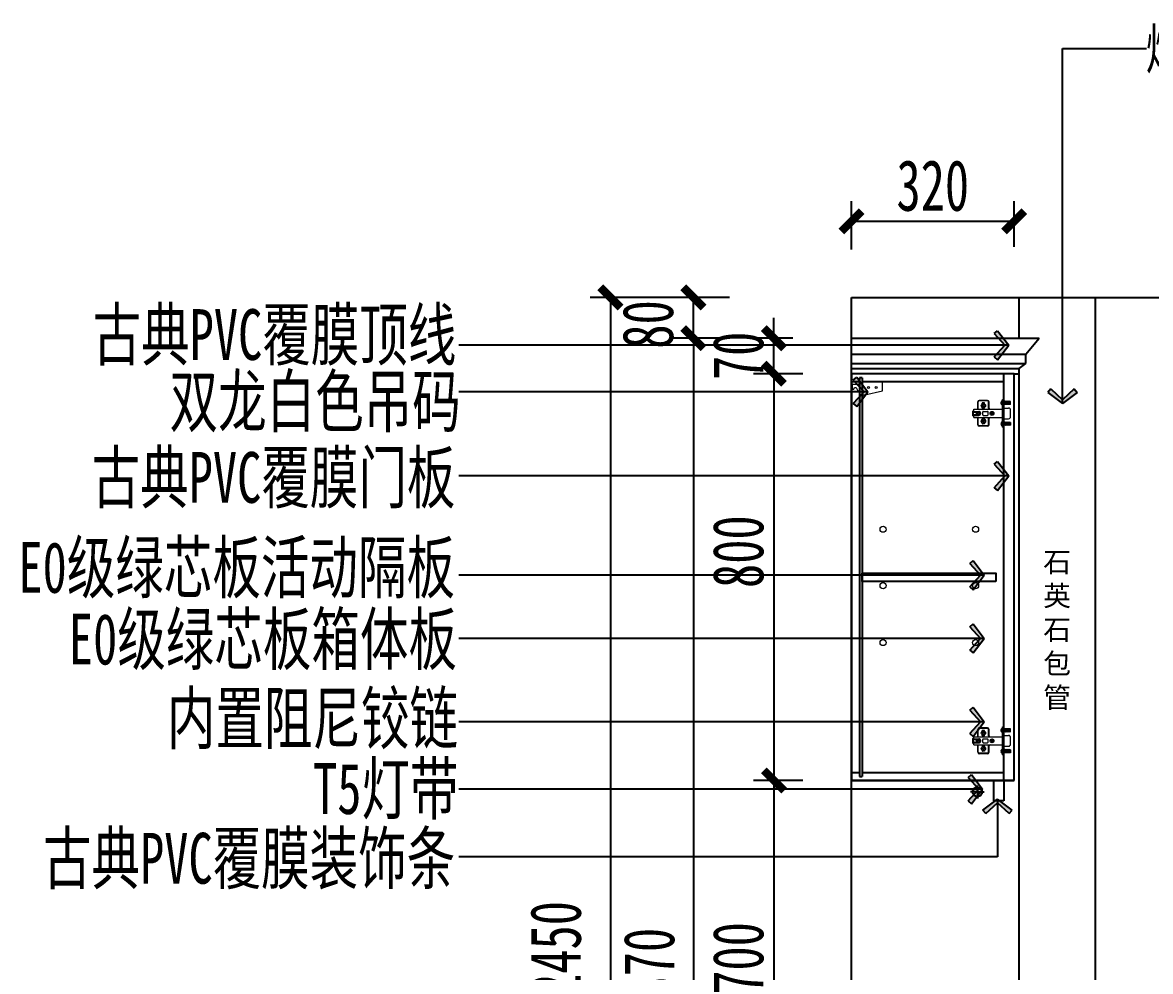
# Model space of a CAD drawing. Header units: millimetres. Extents: x 3104083 to 3173399, y -3165492 to -3044687.
# Drawn here: x 3118277 to 3120496, y -3099873 to -3098007 of the extents above; entities that cross this region are included whole.
import ezdxf

# ---------------------------------------------------------------- set-up
doc = ezdxf.new("R2010")
doc.units = ezdxf.units.MM
doc.header["$LTSCALE"] = 500
doc.header["$MEASUREMENT"] = 0
doc.header["$PDMODE"] = 2
doc.layers.get('0').update_dxf_attribs({"linetype": 'CONTINUOUS'})
doc.layers.get('DEFPOINTS').update_dxf_attribs({"linetype": 'CONTINUOUS'})
for name, color, linetype in [('D-节点尺寸', 5, 'CONTINUOUS'), ('W-基础引线', 35, 'CONTINUOUS'), ('ZB_厨柜', 7, 'CONTINUOUS'), ('柜体', 2, 'CONTINUOUS')]:
    doc.layers.add(name, color=color, linetype=linetype)
doc.layers.add('五金辅助件', color=25, linetype='CONTINUOUS', lineweight=13)
doc.layers.add('墙体', color=6, linetype='CONTINUOUS', lineweight=25)
doc.styles.add('DIM', font='SimSun.ttf', dxfattribs={"width": 0.7})
doc.styles.add('ZB_宋体', font='SimSun.ttf', dxfattribs={"height": 80})
doc.dimstyles.new('40', dxfattribs={"dimscale": 40, "dimtxt": 2.5, "dimasz": 1, "dimexe": 1, "dimexo": 1, "dimgap": 0.5, "dimtad": 1, "dimdec": 0, "dimzin": 0, "dimdsep": 46, "dimtxsty": 'DIM', "dimblk": 'ARCHTICK', "dimcen": 0, "dimclrd": 5, "dimclre": 5, "dimclrt": 35, "dimadec": 0, "dimazin": 0, "dimtfac": 0.5, "dimtdec": 0, "dimtix": 1, "dimtmove": 2, "dimatfit": 2, "dimldrblk": 'A', "dimfxl": 0, "dimtolj": 1, "dimtzin": 0, "dimlwd": -1, "dimlwe": -1, "dimarcsym": 0})
doc.dimstyles.new('基础引线', dxfattribs={"dimtxt": 3, "dimasz": 0.7, "dimexe": 2, "dimexo": 6, "dimgap": 1, "dimtad": 1, "dimdec": 0, "dimdsep": 46, "dimtxsty": 'Standard', "dimblk1": 'A', "dimblk2": 'A', "dimsah": 1, "dimcen": 3, "dimdle": 200, "dimclrd": 256, "dimclre": 256, "dimclrt": 2, "dimadec": 0, "dimazin": 0, "dimtfac": 1, "dimtdec": 0, "dimtix": 1, "dimtmove": 1, "dimatfit": 3, "dimldrblk": 'A', "dimfxl": 0, "dimtvp": 1, "dimtolj": 1, "dimtzin": 0, "dimarcsym": 0})

# ---------------------------------------------------------------- blocks, each defined once
blk = doc.blocks.new('_ArchTick')
at = {"color": 0, "linetype": 'ByBlock', "const_width": 0.4}
blk.add_lwpolyline([(-0.5, -0.5), (0.5, 0.5)], dxfattribs=at)
blk = doc.blocks.new('*D1481')
at = {"layer": 'D-节点尺寸', "color": 5, "ltscale": 100}
for p, q in [((3119907.8, -3098453), (3119907.8, -3098357.9)), ((3120227.8, -3098447.9), (3120227.8, -3098357.9)), ((3120227.8, -3098397.9), (3119907.8, -3098397.9))]:
    blk.add_line(p, q, dxfattribs=at)
at = {"layer": 'DEFPOINTS', "color": 0, "ltscale": 100}
for p in [(3119907.8, -3098397.9), (3119907.8, -3098493), (3120227.8, -3098487.9)]:
    blk.add_point(p, dxfattribs=at)
at = {"layer": 'D-节点尺寸', "color": 5, "ltscale": 100, "xscale": 40, "yscale": 40, "zscale": 40, "rotation": 180}
blk.add_blockref('_ArchTick', (3119907.8, -3098397.9), dxfattribs=at)
at = {"layer": 'D-节点尺寸', "color": 5, "ltscale": 100, "xscale": 40, "yscale": 40, "zscale": 40}
blk.add_blockref('_ArchTick', (3120227.8, -3098397.9), dxfattribs=at)
at = {"layer": 'D-节点尺寸', "color": 35, "ltscale": 100, "insert": (3120067.8, -3098327.9), "char_height": 100, "attachment_point": 5, "style": 'DIM'}
blk.add_mtext('\\A1;320', dxfattribs=at)
blk = doc.blocks.new('A')
for p, q in [((-1.435, 1.148), (-1.09, 1.437)), ((-1.435, 1.148), (-0.369, 0)), ((-1.09, 1.437), (0, 0)), ((-0.369, 0), (-2.127, 0)), ((-1.435, -1.148), (-0.369, 0)), ((-1.09, -1.437), (0, 0)), ((-1.435, -1.148), (-1.09, -1.437))]:
    blk.add_line(p, q)
for points in [[(-1.435, 1.148), (-1.09, 1.437), (-0.369, 0), (0, 0)], [(-1.435, -1.148), (-1.09, -1.437), (-0.369, 0), (0, 0)]]:
    blk.add_solid(points)
blk = doc.blocks.new('*D1489')
at = {"layer": 'D-节点尺寸', "color": 5, "ltscale": 100}
for p, q in [((3119812.3, -3098697.5), (3119715.2, -3098697.5)), ((3119755.2, -3098697.5), (3119755.2, -3099497.5)), ((3119812.3, -3099497.5), (3119715.2, -3099497.5))]:
    blk.add_line(p, q, dxfattribs=at)
at = {"layer": 'DEFPOINTS', "color": 0, "ltscale": 100}
for p in [(3119852.3, -3098697.5), (3119755.2, -3099497.5), (3119852.3, -3099497.5)]:
    blk.add_point(p, dxfattribs=at)
at = {"layer": 'D-节点尺寸', "color": 5, "ltscale": 100, "xscale": 40, "yscale": 40, "zscale": 40}
for p, rotation in [((3119755.2, -3098697.5), 90), ((3119755.2, -3099497.5), 270)]:
    blk.add_blockref('_ArchTick', p, dxfattribs=dict(at, rotation=rotation))
at = {"layer": 'D-节点尺寸', "color": 35, "ltscale": 100, "insert": (3119685.2, -3099047.5), "char_height": 100, "attachment_point": 5, "rotation": 90, "style": 'DIM'}
blk.add_mtext('\\A1;800', dxfattribs=at)
blk = doc.blocks.new('*D1490')
at = {"layer": 'D-节点尺寸', "color": 5, "ltscale": 100}
for p, q in [((3119812.3, -3099497.5), (3119715.2, -3099497.5)), ((3119755.2, -3099497.5), (3119755.2, -3100197.5)), ((3119812.3, -3100197.5), (3119715.2, -3100197.5))]:
    blk.add_line(p, q, dxfattribs=at)
at = {"layer": 'DEFPOINTS', "color": 0, "ltscale": 100}
for p in [(3119852.3, -3099497.5), (3119755.2, -3100197.5), (3119852.3, -3100197.5)]:
    blk.add_point(p, dxfattribs=at)
at = {"layer": 'D-节点尺寸', "color": 5, "ltscale": 100, "xscale": 40, "yscale": 40, "zscale": 40}
for p, rotation in [((3119755.2, -3099497.5), 90), ((3119755.2, -3100197.5), 270)]:
    blk.add_blockref('_ArchTick', p, dxfattribs=dict(at, rotation=rotation))
at = {"layer": 'D-节点尺寸', "color": 35, "ltscale": 100, "insert": (3119685.2, -3099847.5), "char_height": 100, "attachment_point": 5, "rotation": 90, "style": 'DIM'}
blk.add_mtext('\\A1;700', dxfattribs=at)
blk = doc.blocks.new('*D1494')
at = {"layer": 'D-节点尺寸', "color": 5, "ltscale": 100}
for p, q in [((3119666.1, -3098627.6), (3119556.8, -3098627.6)), ((3119596.8, -3098627.6), (3119596.8, -3100997.5)), ((3119756.8, -3100997.5), (3119556.8, -3100997.5))]:
    blk.add_line(p, q, dxfattribs=at)
at = {"layer": 'DEFPOINTS', "color": 0, "ltscale": 100}
for p in [(3119706.1, -3098627.6), (3119596.8, -3100997.5), (3119852.3, -3100997.5)]:
    blk.add_point(p, dxfattribs=at)
at = {"layer": 'D-节点尺寸', "color": 5, "ltscale": 100, "xscale": 40, "yscale": 40, "zscale": 40}
for p, rotation in [((3119596.8, -3098627.6), 90), ((3119596.8, -3100997.5), 270)]:
    blk.add_blockref('_ArchTick', p, dxfattribs=dict(at, rotation=rotation))
at = {"layer": 'D-节点尺寸', "color": 35, "ltscale": 100, "insert": (3119509.9, -3099882.5), "char_height": 100, "attachment_point": 5, "rotation": 90, "style": 'DIM'}
blk.add_mtext('\\A1;2370', dxfattribs=at)
blk = doc.blocks.new('*D1495')
at = {"layer": 'D-节点尺寸', "color": 5, "ltscale": 100}
for p, q in [((3119667.6, -3098547.5), (3119556.8, -3098547.5)), ((3119596.8, -3098627.6), (3119596.8, -3098547.5)), ((3119666.1, -3098627.6), (3119556.8, -3098627.6))]:
    blk.add_line(p, q, dxfattribs=at)
at = {"layer": 'DEFPOINTS', "color": 0, "ltscale": 100}
for p in [(3119596.8, -3098547.5), (3119707.6, -3098547.5), (3119706.1, -3098627.6)]:
    blk.add_point(p, dxfattribs=at)
at = {"layer": 'D-节点尺寸', "color": 5, "ltscale": 100, "xscale": 40, "yscale": 40, "zscale": 40}
for p, rotation in [((3119596.8, -3098547.5), 90), ((3119596.8, -3098627.6), 270)]:
    blk.add_blockref('_ArchTick', p, dxfattribs=dict(at, rotation=rotation))
at = {"layer": 'D-节点尺寸', "color": 35, "ltscale": 100, "insert": (3119507.6, -3098600.6), "char_height": 100, "attachment_point": 5, "rotation": 90, "style": 'DIM'}
blk.add_mtext('\\A1;80', dxfattribs=at)
blk = doc.blocks.new('*D1496')
at = {"layer": 'D-节点尺寸', "color": 5, "ltscale": 100}
for p, q in [((3119593.4, -3098547.5), (3119393.4, -3098547.5)), ((3119433.4, -3098547.5), (3119433.4, -3100997.5)), ((3119593.4, -3100997.5), (3119393.4, -3100997.5))]:
    blk.add_line(p, q, dxfattribs=at)
at = {"layer": 'DEFPOINTS', "color": 0, "ltscale": 100}
for p in [(3119707.6, -3098547.5), (3119433.4, -3100997.5), (3119707.6, -3100997.5)]:
    blk.add_point(p, dxfattribs=at)
at = {"layer": 'D-节点尺寸', "color": 5, "ltscale": 100, "xscale": 40, "yscale": 40, "zscale": 40}
for p, rotation in [((3119433.4, -3098547.5), 90), ((3119433.4, -3100997.5), 270)]:
    blk.add_blockref('_ArchTick', p, dxfattribs=dict(at, rotation=rotation))
at = {"layer": 'D-节点尺寸', "color": 35, "ltscale": 100, "insert": (3119326.1, -3099829.9), "char_height": 100, "attachment_point": 5, "rotation": 90, "style": 'DIM'}
blk.add_mtext('\\A1;2450', dxfattribs=at)
blk = doc.blocks.new('*D1497')
at = {"layer": 'D-节点尺寸', "color": 5, "ltscale": 100}
for p, q in [((3119755.2, -3098627.6), (3119755.2, -3098587.6)), ((3119792.3, -3098627.6), (3119715.2, -3098627.6)), ((3119755.2, -3098697.5), (3119755.2, -3098627.6)), ((3119788.4, -3098697.5), (3119715.2, -3098697.5)), ((3119755.2, -3098697.5), (3119755.2, -3098737.5))]:
    blk.add_line(p, q, dxfattribs=at)
at = {"layer": 'DEFPOINTS', "color": 0, "ltscale": 100}
for p in [(3119755.2, -3098627.6), (3119832.3, -3098627.6), (3119828.4, -3098697.5)]:
    blk.add_point(p, dxfattribs=at)
at = {"layer": 'D-节点尺寸', "color": 5, "ltscale": 100, "xscale": 40, "yscale": 40, "zscale": 40}
for p, rotation in [((3119755.2, -3098627.6), 270), ((3119755.2, -3098697.5), 90)]:
    blk.add_blockref('_ArchTick', p, dxfattribs=dict(at, rotation=rotation))
at = {"layer": 'D-节点尺寸', "color": 35, "ltscale": 100, "insert": (3119685.2, -3098662.5), "char_height": 100, "attachment_point": 5, "rotation": 90, "style": 'DIM'}
blk.add_mtext('\\A1;70', dxfattribs=at)

msp = doc.modelspace()

# ---------------------------------------------------------------- linework, layer by layer
at = {"layer": '五金辅助件'}
for p, q in [((3119968.934, -3098730.896), (3119968.934, -3098713.541)), ((3119923.755, -3098719.04), (3119909.376, -3098719.04)), ((3119909.376, -3098719.04), (3119909.376, -3098728.103)), ((3119909.376, -3098728.103), (3119912.599, -3098728.103)), ((3119912.599, -3098728.103), (3119913.541, -3098724.48)), ((3119913.541, -3098724.48), (3119917.297, -3098724.48)), ((3119917.297, -3098724.48), (3119920.526, -3098730.977)), ((3119920.526, -3098730.977), (3119923.755, -3098730.977)), ((3119928.755, -3098738.942), (3119934.171, -3098738.942)), ((3119934.171, -3098738.942), (3119968.934, -3098730.896)), ((3120156.395, -3098765.238), (3120156.395, -3098752.981)), ((3120157.355, -3098765.238), (3120157.355, -3098752.981)), ((3120175.595, -3098750.101), (3120159.275, -3098750.101)), ((3120175.595, -3098751.061), (3120159.275, -3098751.061)), ((3120163.812, -3098757.828), (3120166.417, -3098760.223)), ((3120164.786, -3098756.768), (3120167.392, -3098759.163)), ((3120165.035, -3098756.589), (3120165.035, -3098755.381)), ((3120166.417, -3098760.223), (3120165.118, -3098761.637)), ((3120169.355, -3098754.901), (3120165.515, -3098754.901)), ((3120167.477, -3098761.198), (3120166.178, -3098762.611)), ((3120168.691, -3098757.75), (3120167.392, -3098759.163)), ((3120167.477, -3098761.198), (3120170.083, -3098763.594)), ((3120169.751, -3098758.725), (3120168.452, -3098760.138)), ((3120168.452, -3098760.138), (3120171.058, -3098762.534)), ((3120168.691, -3098757.75), (3120169.751, -3098758.725)), ((3120169.835, -3098756.589), (3120169.835, -3098755.381)), ((3120177.515, -3098765.461), (3120177.515, -3098752.981)), ((3120178.475, -3098765.461), (3120178.475, -3098752.981)), ((3120201.995, -3098754.502), (3120202.485, -3098754.502)), ((3120201.995, -3098755.462), (3120202.485, -3098755.462)), ((3120202.485, -3098755.462), (3120202.485, -3098754.502)), ((3120203.435, -3098751.142), (3120204.875, -3098751.142)), ((3120203.435, -3098758.822), (3120204.875, -3098758.822)), ((3120204.875, -3098802.901), (3120204.875, -3098748.181)), ((3120204.875, -3098748.181), (3120207.755, -3098748.181)), ((3120209.297, -3098752.102), (3120207.755, -3098751.717)), ((3120209.297, -3098757.862), (3120207.755, -3098758.248)), ((3120211.217, -3098752.102), (3120209.297, -3098751.622)), ((3120209.297, -3098758.342), (3120209.297, -3098751.622)), ((3120211.217, -3098757.862), (3120209.297, -3098758.342)), ((3120213.137, -3098752.102), (3120211.217, -3098751.622)), ((3120211.217, -3098758.342), (3120211.217, -3098751.622)), ((3120213.137, -3098757.862), (3120211.217, -3098758.342)), ((3120215.057, -3098752.102), (3120213.137, -3098751.622)), ((3120213.137, -3098758.342), (3120213.137, -3098751.622)), ((3120215.057, -3098757.862), (3120213.137, -3098758.342)), ((3120216.977, -3098752.102), (3120215.057, -3098751.622)), ((3120215.057, -3098758.342), (3120215.057, -3098751.622)), ((3120216.977, -3098757.862), (3120215.057, -3098758.342)), ((3120218.897, -3098752.102), (3120216.977, -3098751.622)), ((3120216.977, -3098758.342), (3120216.977, -3098751.622)), ((3120218.897, -3098757.862), (3120216.977, -3098758.342)), ((3120220.817, -3098752.102), (3120218.897, -3098751.622)), ((3120218.897, -3098758.342), (3120218.897, -3098751.622)), ((3120220.817, -3098757.862), (3120218.897, -3098758.342)), ((3120220.817, -3098757.862), (3120220.817, -3098752.102)), ((3120146.795, -3098780.106), (3120146.795, -3098770.975)), ((3120147.479, -3098770.055), (3120148.839, -3098769.647)), ((3120148.839, -3098781.434), (3120147.479, -3098781.026)), ((3120147.755, -3098779.392), (3120147.755, -3098771.689)), ((3120148.439, -3098770.77), (3120148.839, -3098770.65)), ((3120148.839, -3098780.432), (3120148.439, -3098780.312)), ((3120148.839, -3098767.381), (3120204.875, -3098767.381)), ((3120148.839, -3098772.181), (3120148.839, -3098767.381)), ((3120148.839, -3098771.701), (3120158.439, -3098771.701)), ((3120148.839, -3098783.701), (3120148.839, -3098778.901)), ((3120148.839, -3098779.381), (3120158.439, -3098779.381)), ((3120148.839, -3098783.701), (3120204.875, -3098783.701)), ((3120149.799, -3098773.141), (3120154.577, -3098773.141)), ((3120149.799, -3098777.941), (3120154.577, -3098777.941)), ((3120156.711, -3098775), (3120153.671, -3098775.699)), ((3120157.034, -3098776.404), (3120153.993, -3098777.102)), ((3120157.685, -3098772.806), (3120156.281, -3098773.129)), ((3120156.281, -3098773.129), (3120156.711, -3098775)), ((3120157.034, -3098776.404), (3120157.464, -3098778.275)), ((3120158.867, -3098777.952), (3120157.464, -3098778.275)), ((3120157.685, -3098772.806), (3120158.115, -3098774.678)), ((3120161.156, -3098773.979), (3120158.115, -3098774.678)), ((3120161.478, -3098775.382), (3120158.437, -3098776.081)), ((3120158.437, -3098776.081), (3120158.867, -3098777.952)), ((3120162.279, -3098776.021), (3120162.279, -3098775.061)), ((3120165.035, -3098764.981), (3120165.035, -3098763.773)), ((3120165.118, -3098761.637), (3120166.178, -3098762.611)), ((3120169.355, -3098765.461), (3120165.515, -3098765.461)), ((3120166.119, -3098778.421), (3120166.119, -3098772.661)), ((3120167.079, -3098771.701), (3120175.719, -3098771.701)), ((3120167.079, -3098779.381), (3120175.719, -3098779.381)), ((3120169.835, -3098764.981), (3120169.835, -3098763.773)), ((3120176.679, -3098778.421), (3120176.679, -3098772.661)), ((3120180.579, -3098774.709), (3120183.294, -3098775.672)), ((3120180.9, -3098773.804), (3120183.615, -3098774.767)), ((3120183.585, -3098776.285), (3120182.622, -3098778.999)), ((3120184.49, -3098776.606), (3120183.527, -3098779.32)), ((3120185.191, -3098771.761), (3120184.228, -3098774.475)), ((3120185.103, -3098776.314), (3120187.817, -3098777.277)), ((3120186.095, -3098772.082), (3120185.132, -3098774.796)), ((3120185.424, -3098775.409), (3120188.138, -3098776.372)), ((3120207.755, -3098764.981), (3120216.977, -3098764.981)), ((3120220.817, -3098782.261), (3120220.817, -3098768.821)), ((3120156.395, -3098798.101), (3120156.395, -3098785.843)), ((3120157.355, -3098798.101), (3120157.355, -3098785.843)), ((3120175.595, -3098800.021), (3120159.275, -3098800.021)), ((3120175.595, -3098800.981), (3120159.275, -3098800.981)), ((3120166.572, -3098790.36), (3120163.122, -3098791.153)), ((3120166.894, -3098791.764), (3120163.444, -3098792.556)), ((3120165.035, -3098786.101), (3120165.035, -3098787.309)), ((3120165.035, -3098794.493), (3120165.035, -3098795.701)), ((3120169.355, -3098785.621), (3120165.515, -3098785.621)), ((3120169.355, -3098796.181), (3120165.515, -3098796.181)), ((3120167.545, -3098788.166), (3120166.142, -3098788.489)), ((3120166.142, -3098788.489), (3120166.572, -3098790.36)), ((3120166.894, -3098791.764), (3120167.324, -3098793.635)), ((3120168.728, -3098793.312), (3120167.324, -3098793.635)), ((3120167.545, -3098788.166), (3120167.975, -3098790.038)), ((3120171.425, -3098789.245), (3120167.975, -3098790.038)), ((3120171.747, -3098790.648), (3120168.298, -3098791.441)), ((3120168.298, -3098791.441), (3120168.728, -3098793.312)), ((3120169.835, -3098786.101), (3120169.835, -3098787.309)), ((3120169.835, -3098794.493), (3120169.835, -3098795.701)), ((3120177.515, -3098798.101), (3120177.515, -3098785.621)), ((3120178.475, -3098798.101), (3120178.475, -3098785.621)), ((3120201.995, -3098795.619), (3120202.485, -3098795.619)), ((3120201.995, -3098796.579), (3120202.485, -3098796.579)), ((3120202.485, -3098795.619), (3120202.485, -3098796.579)), ((3120203.435, -3098792.259), (3120204.875, -3098792.259)), ((3120203.435, -3098799.939), (3120204.875, -3098799.939)), ((3120204.875, -3098802.901), (3120207.755, -3098802.901)), ((3120207.755, -3098786.101), (3120216.977, -3098786.101)), ((3120209.297, -3098793.219), (3120207.755, -3098792.833)), ((3120209.297, -3098798.979), (3120207.755, -3098799.364)), ((3120209.297, -3098792.739), (3120209.297, -3098799.459)), ((3120211.217, -3098793.219), (3120209.297, -3098792.739)), ((3120211.217, -3098798.979), (3120209.297, -3098799.459)), ((3120211.217, -3098792.739), (3120211.217, -3098799.459)), ((3120213.137, -3098793.219), (3120211.217, -3098792.739)), ((3120213.137, -3098798.979), (3120211.217, -3098799.459)), ((3120213.137, -3098792.739), (3120213.137, -3098799.459)), ((3120215.057, -3098793.219), (3120213.137, -3098792.739)), ((3120215.057, -3098798.979), (3120213.137, -3098799.459)), ((3120215.057, -3098792.739), (3120215.057, -3098799.459)), ((3120216.977, -3098793.219), (3120215.057, -3098792.739)), ((3120216.977, -3098798.979), (3120215.057, -3098799.459)), ((3120216.977, -3098792.739), (3120216.977, -3098799.459)), ((3120218.897, -3098793.219), (3120216.977, -3098792.739)), ((3120218.897, -3098798.979), (3120216.977, -3098799.459)), ((3120218.897, -3098792.739), (3120218.897, -3098799.459)), ((3120220.817, -3098793.219), (3120218.897, -3098792.739)), ((3120220.817, -3098798.979), (3120218.897, -3098799.459)), ((3120220.817, -3098793.219), (3120220.817, -3098798.979)), ((3120156.395, -3099409.238), (3120156.395, -3099396.981)), ((3120157.355, -3099409.238), (3120157.355, -3099396.981)), ((3120175.595, -3099394.101), (3120159.275, -3099394.101)), ((3120175.595, -3099395.061), (3120159.275, -3099395.061)), ((3120163.812, -3099401.828), (3120166.417, -3099404.223)), ((3120164.786, -3099400.768), (3120167.392, -3099403.163)), ((3120165.035, -3099400.589), (3120165.035, -3099399.381)), ((3120166.417, -3099404.223), (3120165.118, -3099405.637)), ((3120169.355, -3099398.901), (3120165.515, -3099398.901)), ((3120168.691, -3099401.75), (3120167.392, -3099403.163)), ((3120169.751, -3099402.725), (3120168.452, -3099404.138)), ((3120168.452, -3099404.138), (3120171.058, -3099406.534)), ((3120168.691, -3099401.75), (3120169.751, -3099402.725)), ((3120169.835, -3099400.589), (3120169.835, -3099399.381)), ((3120177.515, -3099409.461), (3120177.515, -3099396.981)), ((3120178.475, -3099409.461), (3120178.475, -3099396.981)), ((3120201.995, -3099398.502), (3120202.485, -3099398.502)), ((3120201.995, -3099399.462), (3120202.485, -3099399.462)), ((3120202.485, -3099399.462), (3120202.485, -3099398.502)), ((3120203.435, -3099395.142), (3120204.875, -3099395.142)), ((3120203.435, -3099402.822), (3120204.875, -3099402.822)), ((3120204.875, -3099446.901), (3120204.875, -3099392.181)), ((3120204.875, -3099392.181), (3120207.755, -3099392.181)), ((3120209.297, -3099396.102), (3120207.755, -3099395.717)), ((3120209.297, -3099401.862), (3120207.755, -3099402.248)), ((3120211.217, -3099396.102), (3120209.297, -3099395.622)), ((3120209.297, -3099402.342), (3120209.297, -3099395.622)), ((3120211.217, -3099401.862), (3120209.297, -3099402.342)), ((3120213.137, -3099396.102), (3120211.217, -3099395.622)), ((3120211.217, -3099402.342), (3120211.217, -3099395.622)), ((3120213.137, -3099401.862), (3120211.217, -3099402.342)), ((3120215.057, -3099396.102), (3120213.137, -3099395.622)), ((3120213.137, -3099402.342), (3120213.137, -3099395.622)), ((3120215.057, -3099401.862), (3120213.137, -3099402.342)), ((3120216.977, -3099396.102), (3120215.057, -3099395.622)), ((3120215.057, -3099402.342), (3120215.057, -3099395.622)), ((3120216.977, -3099401.862), (3120215.057, -3099402.342)), ((3120218.897, -3099396.102), (3120216.977, -3099395.622)), ((3120216.977, -3099402.342), (3120216.977, -3099395.622)), ((3120218.897, -3099401.862), (3120216.977, -3099402.342)), ((3120220.817, -3099396.102), (3120218.897, -3099395.622)), ((3120218.897, -3099402.342), (3120218.897, -3099395.622)), ((3120220.817, -3099401.862), (3120218.897, -3099402.342)), ((3120220.817, -3099401.862), (3120220.817, -3099396.102)), ((3120146.795, -3099424.106), (3120146.795, -3099414.975)), ((3120147.479, -3099414.055), (3120148.839, -3099413.647)), ((3120148.839, -3099425.434), (3120147.479, -3099425.026)), ((3120147.755, -3099423.392), (3120147.755, -3099415.689)), ((3120148.439, -3099414.77), (3120148.839, -3099414.65)), ((3120148.839, -3099424.432), (3120148.439, -3099424.312)), ((3120148.839, -3099411.381), (3120204.875, -3099411.381)), ((3120148.839, -3099416.181), (3120148.839, -3099411.381)), ((3120148.839, -3099415.701), (3120158.439, -3099415.701)), ((3120148.839, -3099427.701), (3120148.839, -3099422.901)), ((3120148.839, -3099423.381), (3120158.439, -3099423.381)), ((3120149.799, -3099417.141), (3120154.577, -3099417.141)), ((3120149.799, -3099421.941), (3120154.577, -3099421.941)), ((3120156.711, -3099419), (3120153.671, -3099419.699)), ((3120157.034, -3099420.404), (3120153.993, -3099421.102)), ((3120157.685, -3099416.806), (3120156.281, -3099417.129)), ((3120156.281, -3099417.129), (3120156.711, -3099419)), ((3120157.034, -3099420.404), (3120157.464, -3099422.275)), ((3120158.867, -3099421.952), (3120157.464, -3099422.275)), ((3120157.685, -3099416.806), (3120158.115, -3099418.678)), ((3120161.156, -3099417.979), (3120158.115, -3099418.678)), ((3120161.478, -3099419.382), (3120158.437, -3099420.081)), ((3120158.437, -3099420.081), (3120158.867, -3099421.952)), ((3120162.279, -3099420.021), (3120162.279, -3099419.061)), ((3120165.035, -3099408.981), (3120165.035, -3099407.773)), ((3120165.118, -3099405.637), (3120166.178, -3099406.611)), ((3120169.355, -3099409.461), (3120165.515, -3099409.461)), ((3120166.119, -3099422.421), (3120166.119, -3099416.661)), ((3120167.477, -3099405.198), (3120166.178, -3099406.611)), ((3120167.079, -3099415.701), (3120175.719, -3099415.701)), ((3120167.079, -3099423.381), (3120175.719, -3099423.381)), ((3120167.477, -3099405.198), (3120170.083, -3099407.594)), ((3120169.835, -3099408.981), (3120169.835, -3099407.773)), ((3120176.679, -3099422.421), (3120176.679, -3099416.661)), ((3120180.579, -3099418.709), (3120183.294, -3099419.672)), ((3120180.9, -3099417.804), (3120183.615, -3099418.767)), ((3120183.585, -3099420.285), (3120182.622, -3099422.999)), ((3120184.49, -3099420.606), (3120183.527, -3099423.32)), ((3120185.191, -3099415.761), (3120184.228, -3099418.475)), ((3120185.103, -3099420.314), (3120187.817, -3099421.277)), ((3120186.095, -3099416.082), (3120185.132, -3099418.796)), ((3120185.424, -3099419.409), (3120188.138, -3099420.372)), ((3120207.755, -3099408.981), (3120216.977, -3099408.981)), ((3120220.817, -3099426.261), (3120220.817, -3099412.821)), ((3120148.839, -3099427.701), (3120204.875, -3099427.701)), ((3120156.395, -3099442.101), (3120156.395, -3099429.843)), ((3120157.355, -3099442.101), (3120157.355, -3099429.843)), ((3120175.595, -3099444.021), (3120159.275, -3099444.021)), ((3120175.595, -3099444.981), (3120159.275, -3099444.981)), ((3120166.572, -3099434.36), (3120163.122, -3099435.153)), ((3120166.894, -3099435.764), (3120163.444, -3099436.556)), ((3120165.035, -3099430.101), (3120165.035, -3099431.309)), ((3120165.035, -3099438.493), (3120165.035, -3099439.701)), ((3120169.355, -3099429.621), (3120165.515, -3099429.621)), ((3120169.355, -3099440.181), (3120165.515, -3099440.181)), ((3120167.545, -3099432.166), (3120166.142, -3099432.489)), ((3120166.142, -3099432.489), (3120166.572, -3099434.36)), ((3120166.894, -3099435.764), (3120167.324, -3099437.635)), ((3120168.728, -3099437.312), (3120167.324, -3099437.635)), ((3120167.545, -3099432.166), (3120167.975, -3099434.038)), ((3120171.425, -3099433.245), (3120167.975, -3099434.038)), ((3120171.747, -3099434.648), (3120168.298, -3099435.441)), ((3120168.298, -3099435.441), (3120168.728, -3099437.312)), ((3120169.835, -3099430.101), (3120169.835, -3099431.309)), ((3120169.835, -3099438.493), (3120169.835, -3099439.701)), ((3120177.515, -3099442.101), (3120177.515, -3099429.621)), ((3120178.475, -3099442.101), (3120178.475, -3099429.621)), ((3120201.995, -3099439.619), (3120202.485, -3099439.619)), ((3120201.995, -3099440.579), (3120202.485, -3099440.579)), ((3120202.485, -3099439.619), (3120202.485, -3099440.579)), ((3120203.435, -3099436.259), (3120204.875, -3099436.259)), ((3120203.435, -3099443.939), (3120204.875, -3099443.939)), ((3120204.875, -3099446.901), (3120207.755, -3099446.901)), ((3120207.755, -3099430.101), (3120216.977, -3099430.101)), ((3120209.297, -3099437.219), (3120207.755, -3099436.833)), ((3120209.297, -3099442.979), (3120207.755, -3099443.364)), ((3120209.297, -3099436.739), (3120209.297, -3099443.459)), ((3120211.217, -3099437.219), (3120209.297, -3099436.739)), ((3120211.217, -3099442.979), (3120209.297, -3099443.459)), ((3120211.217, -3099436.739), (3120211.217, -3099443.459)), ((3120213.137, -3099437.219), (3120211.217, -3099436.739)), ((3120213.137, -3099442.979), (3120211.217, -3099443.459)), ((3120213.137, -3099436.739), (3120213.137, -3099443.459)), ((3120215.057, -3099437.219), (3120213.137, -3099436.739)), ((3120215.057, -3099442.979), (3120213.137, -3099443.459)), ((3120215.057, -3099436.739), (3120215.057, -3099443.459)), ((3120216.977, -3099437.219), (3120215.057, -3099436.739)), ((3120216.977, -3099442.979), (3120215.057, -3099443.459)), ((3120216.977, -3099436.739), (3120216.977, -3099443.459)), ((3120218.897, -3099437.219), (3120216.977, -3099436.739)), ((3120218.897, -3099442.979), (3120216.977, -3099443.459)), ((3120218.897, -3099436.739), (3120218.897, -3099443.459)), ((3120220.817, -3099437.219), (3120218.897, -3099436.739)), ((3120220.817, -3099442.979), (3120218.897, -3099443.459)), ((3120220.817, -3099437.219), (3120220.817, -3099442.979))]:
    msp.add_line(p, q, dxfattribs=at)
for centre, radius in [((3119941.241, -3098724.829), 1.947), ((3119956.244, -3098724.829), 1.947), ((3120167.435, -3098760.181), 4.32), ((3120157.574, -3098775.541), 3.84), ((3120184.359, -3098775.541), 3.84), ((3120167.435, -3098790.901), 4.32), ((3119970.062, -3099003.375), 5.991), ((3120151.943, -3099003.375), 5.991), ((3119970.062, -3099114.315), 5.991), ((3120151.943, -3099114.315), 5.991), ((3119970.062, -3099226.255), 5.991), ((3120151.943, -3099226.255), 5.991), ((3120167.435, -3099404.181), 4.32), ((3120157.574, -3099419.541), 3.84), ((3120184.359, -3099419.541), 3.84), ((3120167.435, -3099434.901), 4.32)]:
    msp.add_circle(centre, radius, dxfattribs=at)
for centre, radius, start, end in [((3120159.275, -3098752.981), 2.88, 90, 180), ((3120159.275, -3098752.981), 1.92, 90, 180), ((3120167.435, -3098760.181), 2.869, 122.868001, 151.937832), ((3120165.515, -3098755.381), 0.48, 90, 180), ((3120167.435, -3098760.181), 2.869, 302.868001, 331.937832), ((3120169.355, -3098755.381), 0.48, 0, 90), ((3120175.595, -3098752.981), 2.88, 0, 90), ((3120175.595, -3098752.981), 1.92, 0, 90), ((3120207.835, -3098754.982), 5.84, 138.88791, 175.285439), ((3120207.835, -3098754.982), 5.84, 184.714561, 221.11209), ((3120147.755, -3098770.975), 0.96, 106.699244, 180), ((3120147.755, -3098780.106), 0.96, 180, 253.300756), ((3120148.715, -3098771.689), 0.96, 106.699244, 180), ((3120148.715, -3098779.392), 0.96, 180, 253.300756), ((3120149.799, -3098772.181), 0.96, 180, 270), ((3120149.799, -3098778.901), 0.96, 90, 180), ((3120157.574, -3098775.541), 2.73, 177.650754, 208.229505), ((3120153.515, -3098765.238), 2.88, 311.924093, 0), ((3120153.515, -3098785.843), 2.88, 0, 48.075907), ((3120153.515, -3098765.238), 3.84, 326.080816, 0), ((3120153.515, -3098785.843), 3.84, 0, 33.919184), ((3120158.824, -3098775.135), 3.456, 1.233582, 96.394568), ((3120158.824, -3098775.946), 3.456, 263.605432, 358.766418), ((3120157.574, -3098775.541), 2.73, 357.650754, 28.229505), ((3120165.515, -3098764.981), 0.48, 180, 270), ((3120167.079, -3098772.661), 0.96, 90, 180), ((3120167.079, -3098778.421), 0.96, 180, 270), ((3120169.355, -3098764.981), 0.48, 270, 0), ((3120175.719, -3098772.661), 0.96, 0, 90), ((3120175.719, -3098778.421), 0.96, 270, 0), ((3120180.395, -3098765.461), 2.88, 180, 221.810315), ((3120180.395, -3098785.621), 2.88, 138.189685, 180), ((3120180.395, -3098765.461), 1.92, 180, 270), ((3120180.395, -3098785.621), 1.92, 90, 180), ((3120183.133, -3098776.124), 0.48, 340.464436, 70.464436), ((3120183.775, -3098774.315), 0.48, 250.464436, 340.464436), ((3120184.943, -3098776.766), 0.48, 70.464436, 160.464436), ((3120185.585, -3098774.957), 0.48, 160.464436, 250.464436), ((3120216.977, -3098768.821), 3.84, 0, 90), ((3120216.977, -3098782.261), 3.84, 270, 0), ((3120159.275, -3098798.101), 2.88, 180, 270), ((3120159.275, -3098798.101), 1.92, 180, 270), ((3120167.435, -3098790.901), 2.869, 178.405214, 207.475045), ((3120165.515, -3098786.101), 0.48, 90, 180), ((3120165.515, -3098795.701), 0.48, 180, 270), ((3120169.355, -3098786.101), 0.48, 0, 90), ((3120169.355, -3098795.701), 0.48, 270, 0), ((3120167.435, -3098790.901), 2.869, 358.405214, 27.475045), ((3120175.595, -3098798.101), 1.92, 270, 0), ((3120175.595, -3098798.101), 2.88, 270, 0), ((3120207.835, -3098796.099), 5.84, 138.88791, 175.285439), ((3120207.835, -3098796.099), 5.84, 184.714561, 221.11209), ((3120159.275, -3099396.981), 2.88, 90, 180), ((3120159.275, -3099396.981), 1.92, 90, 180), ((3120167.435, -3099404.181), 2.869, 122.868001, 151.937832), ((3120165.515, -3099399.381), 0.48, 90, 180), ((3120169.355, -3099399.381), 0.48, 0, 90), ((3120175.595, -3099396.981), 2.88, 0, 90), ((3120175.595, -3099396.981), 1.92, 0, 90), ((3120207.835, -3099398.982), 5.84, 138.88791, 175.285439), ((3120207.835, -3099398.982), 5.84, 184.714561, 221.11209), ((3120147.755, -3099414.975), 0.96, 106.699244, 180), ((3120147.755, -3099424.106), 0.96, 180, 253.300756), ((3120148.715, -3099415.689), 0.96, 106.699244, 180), ((3120148.715, -3099423.392), 0.96, 180, 253.300756), ((3120149.799, -3099416.181), 0.96, 180, 270), ((3120149.799, -3099422.901), 0.96, 90, 180), ((3120157.574, -3099419.541), 2.73, 177.650754, 208.229505), ((3120153.515, -3099409.238), 2.88, 311.924093, 0), ((3120153.515, -3099409.238), 3.84, 326.080816, 0), ((3120158.824, -3099419.135), 3.456, 1.233582, 96.394568), ((3120158.824, -3099419.946), 3.456, 263.605432, 358.766418), ((3120157.574, -3099419.541), 2.73, 357.650754, 28.229505), ((3120165.515, -3099408.981), 0.48, 180, 270), ((3120167.079, -3099416.661), 0.96, 90, 180), ((3120167.079, -3099422.421), 0.96, 180, 270), ((3120167.435, -3099404.181), 2.869, 302.868001, 331.937832), ((3120169.355, -3099408.981), 0.48, 270, 0), ((3120175.719, -3099416.661), 0.96, 0, 90), ((3120175.719, -3099422.421), 0.96, 270, 0), ((3120180.395, -3099409.461), 2.88, 180, 221.810315), ((3120180.395, -3099409.461), 1.92, 180, 270), ((3120183.133, -3099420.124), 0.48, 340.464436, 70.464436), ((3120183.775, -3099418.315), 0.48, 250.464436, 340.464436), ((3120184.943, -3099420.766), 0.48, 70.464436, 160.464436), ((3120185.585, -3099418.957), 0.48, 160.464436, 250.464436), ((3120216.977, -3099412.821), 3.84, 0, 90), ((3120216.977, -3099426.261), 3.84, 270, 0), ((3120153.515, -3099429.843), 2.88, 0, 48.075907), ((3120159.275, -3099442.101), 2.88, 180, 270), ((3120153.515, -3099429.843), 3.84, 0, 33.919184), ((3120159.275, -3099442.101), 1.92, 180, 270), ((3120167.435, -3099434.901), 2.869, 178.405214, 207.475045), ((3120165.515, -3099430.101), 0.48, 90, 180), ((3120165.515, -3099439.701), 0.48, 180, 270), ((3120169.355, -3099430.101), 0.48, 0, 90), ((3120169.355, -3099439.701), 0.48, 270, 0), ((3120167.435, -3099434.901), 2.869, 358.405214, 27.475045), ((3120175.595, -3099442.101), 1.92, 270, 0), ((3120175.595, -3099442.101), 2.88, 270, 0), ((3120180.395, -3099429.621), 2.88, 138.189685, 180), ((3120180.395, -3099429.621), 1.92, 90, 180), ((3120207.835, -3099440.099), 5.84, 138.88791, 175.285439), ((3120207.835, -3099440.099), 5.84, 184.714561, 221.11209)]:
    msp.add_arc(centre, radius, start, end, dxfattribs=at)
at = {"layer": '墙体'}
for p, q in [((3119907.755, -3100997.541), (3119907.755, -3098547.541)), ((3119907.755, -3098547.541), (3121747.755, -3098547.541)), ((3120237.755, -3098627.541), (3120237.755, -3098547.541)), ((3120387.755, -3100147.541), (3120387.755, -3098547.541)), ((3120237.755, -3100147.541), (3120237.755, -3098687.541))]:
    msp.add_line(p, q, dxfattribs=at)
at = {"layer": '柜体'}
for p, q in [((3119907.755, -3098627.541), (3120277.259, -3098627.541)), ((3120250.994, -3098659.239), (3120277.259, -3098627.541)), ((3119907.755, -3098659.239), (3120250.994, -3098659.239)), ((3120250.994, -3098677.541), (3120250.994, -3098659.239)), ((3119907.755, -3098677.541), (3120250.994, -3098677.541)), ((3119907.755, -3098687.541), (3120237.755, -3098687.541)), ((3120237.755, -3098687.541), (3120250.994, -3098677.541)), ((3120237.755, -3098697.541), (3120237.755, -3098687.541)), ((3119907.755, -3098697.541), (3119907.755, -3099497.541)), ((3120227.755, -3098697.541), (3119907.755, -3098697.541)), ((3119923.755, -3098713.541), (3119907.755, -3098713.541)), ((3119923.755, -3098705.541), (3119923.755, -3099489.541)), ((3119928.755, -3098705.541), (3119923.755, -3098705.541)), ((3119928.755, -3098705.541), (3119928.755, -3099489.541)), ((3120207.755, -3098713.541), (3119928.755, -3098713.541)), ((3120207.755, -3099497.541), (3120207.755, -3098697.541)), ((3120227.755, -3099497.541), (3120227.755, -3098697.541)), ((3120227.755, -3099497.541), (3120227.755, -3098697.541)), ((3120227.755, -3098697.541), (3120237.755, -3098697.541)), ((3119907.755, -3099481.541), (3119923.755, -3099481.541)), ((3119923.755, -3099489.541), (3119928.755, -3099489.541)), ((3119928.755, -3099481.541), (3120207.755, -3099481.541)), ((3120207.755, -3099497.541), (3119907.755, -3099497.541)), ((3119907.755, -3099497.541), (3120207.755, -3099497.541)), ((3120155.74, -3099519.942), (3120155.74, -3099507.279)), ((3120187.755, -3099537.541), (3120187.755, -3099497.541)), ((3120227.755, -3099497.541), (3120207.755, -3099497.541)), ((3120207.755, -3099497.541), (3120227.755, -3099497.541)), ((3120207.755, -3099497.541), (3120207.755, -3099537.541)), ((3120155.74, -3099519.942), (3120141.999, -3099519.942)), ((3120155.74, -3099519.942), (3120169.076, -3099519.942)), ((3120155.74, -3099519.942), (3120155.74, -3099533.203)), ((3120207.755, -3099537.541), (3120187.755, -3099537.541))]:
    msp.add_line(p, q, dxfattribs=at)
msp.add_lwpolyline([(3120192.124, -3099106.181), (3119928.755, -3099106.181), (3119928.755, -3099089.901), (3120192.124, -3099089.901)], close=True, dxfattribs=at)
msp.add_circle((3120155.74, -3099519.942), 9.453, dxfattribs=at)

# ---------------------------------------------------------------- texts
at = {"layer": 'D-节点尺寸', "color": 35, "ltscale": 100, "attachment_point": 5, "style": 'DIM'}
for s, width, insert, char_height in [('煤气包管为石英石台面材料包管，采用硅胶安装', 1195.15104, (3121059.619, -3098130.446), 80), ('\\pi124.5;古典PVC覆膜顶线', 1222.71569, (3118710.267, -3098626.104), 100), ('\\pi237.58;双龙白色吊码', 961.39655, (3118733.8, -3098757.186), 100), ('\\pi123.82;古典PVC覆膜门板', 987.9225, (3118708.718, -3098907.052), 100), ('E0级绿芯板活动隔板', 1929.17373, (3118698.167, -3099083.955), 100), ('E0级绿芯板箱体板', 1198.41473, (3118749.81, -3099224.99), 100), ('\\pi194.14;内置阻尼铰链', 1256.96712, (3118750.179, -3099380.524), 100), ('T5灯带', 1256.96712, (3118991.567, -3099518.862), 100), ('\\pi242.67;古典PVC覆膜装饰条', 1210.64454, (3118601.247, -3099656.281), 100)]:
    msp.add_mtext_dynamic_manual_height_columns(s, width=width, gutter_width=400, heights=[0], dxfattribs=dict(at, insert=insert, char_height=char_height))
at = {"layer": 'ZB_厨柜', "insert": (3120339.7, -3099047.593), "char_height": 40, "width": 43.45981, "attachment_point": 3, "style": 'ZB_宋体'}
msp.add_mtext('{\\fSimSun|b0|i0|c134|p54;石英石包管}', dxfattribs=at)

# ---------------------------------------------------------------- dimensions: what is measured, and where the dimension line sits
at = {"layer": 'D-节点尺寸', "color": 251, "ltscale": 100}
dim = msp.add_linear_dim(base=(3119907.755, -3098397.928), p1=(3120227.755, -3098487.928), p2=(3119907.755, -3098492.99), dimstyle='40', dxfattribs=at)
dim.commit()
dim.dimension.update_dxf_attribs({"geometry": '*D1481', "text_midpoint": (3120067.755, -3098327.928)})
for base, p1, p2, picture, middle in [((3119433.435, -3100997.541), (3119707.566, -3098547.541), (3119707.566, -3100997.541), '*D1496', (3119326.086, -3099829.936)), ((3119596.778, -3098547.541), (3119706.088, -3098627.556), (3119707.566, -3098547.541), '*D1495', (3119507.566, -3098600.608)), ((3119596.778, -3100997.541), (3119706.088, -3098627.556), (3119852.303, -3100997.541), '*D1494', (3119509.947, -3099882.548)), ((3119755.247, -3099497.541), (3119852.303, -3098697.541), (3119852.303, -3099497.541), '*D1489', (3119685.247, -3099047.541))]:
    dim = msp.add_linear_dim(base=base, p1=p1, p2=p2, angle=90, dimstyle='40', dxfattribs=at)
    dim.commit()
    dim.dimension.update_dxf_attribs({"geometry": picture, "text_midpoint": middle, "dimtype": 160})
for base, p1, p2, picture, middle in [((3119755.247, -3098627.556), (3119828.373, -3098697.541), (3119832.286, -3098627.556), '*D1497', (3119685.247, -3098662.548)), ((3119755.247, -3100197.541), (3119852.303, -3099497.541), (3119852.303, -3100197.541), '*D1490', (3119685.247, -3099847.541))]:
    dim = msp.add_linear_dim(base=base, p1=p1, p2=p2, angle=90, dimstyle='40', dxfattribs=at)
    dim.commit()
    dim.dimension.update_dxf_attribs({"geometry": picture, "text_midpoint": middle})

# ---------------------------------------------------------------- leaders
at = {"layer": 'W-基础引线'}
for points in [[(3120323.164, -3098756.199), (3120323.164, -3098057.843), (3120488.068, -3098057.843)], [(3120217.219, -3098641.652), (3119135.511, -3098641.652)], [(3119940.128, -3098733.013), (3119135.511, -3098733.013)], [(3120217.219, -3098898.683), (3119135.511, -3098898.683)], [(3120169.153, -3099093.62), (3119135.511, -3099093.62)], [(3120169.153, -3099218.041), (3119135.511, -3099218.041)], [(3120169.153, -3099382.101), (3119135.511, -3099382.101)], [(3120165.935, -3099514.712), (3119135.511, -3099514.712)], [(3120195.078, -3099533.937), (3120195.078, -3099647.889), (3119135.511, -3099647.889)]]:
    msp.add_leader(points, dimstyle='基础引线', override={"dimasz": 20}, dxfattribs=at)

doc.saveas('drawing.dxf')
